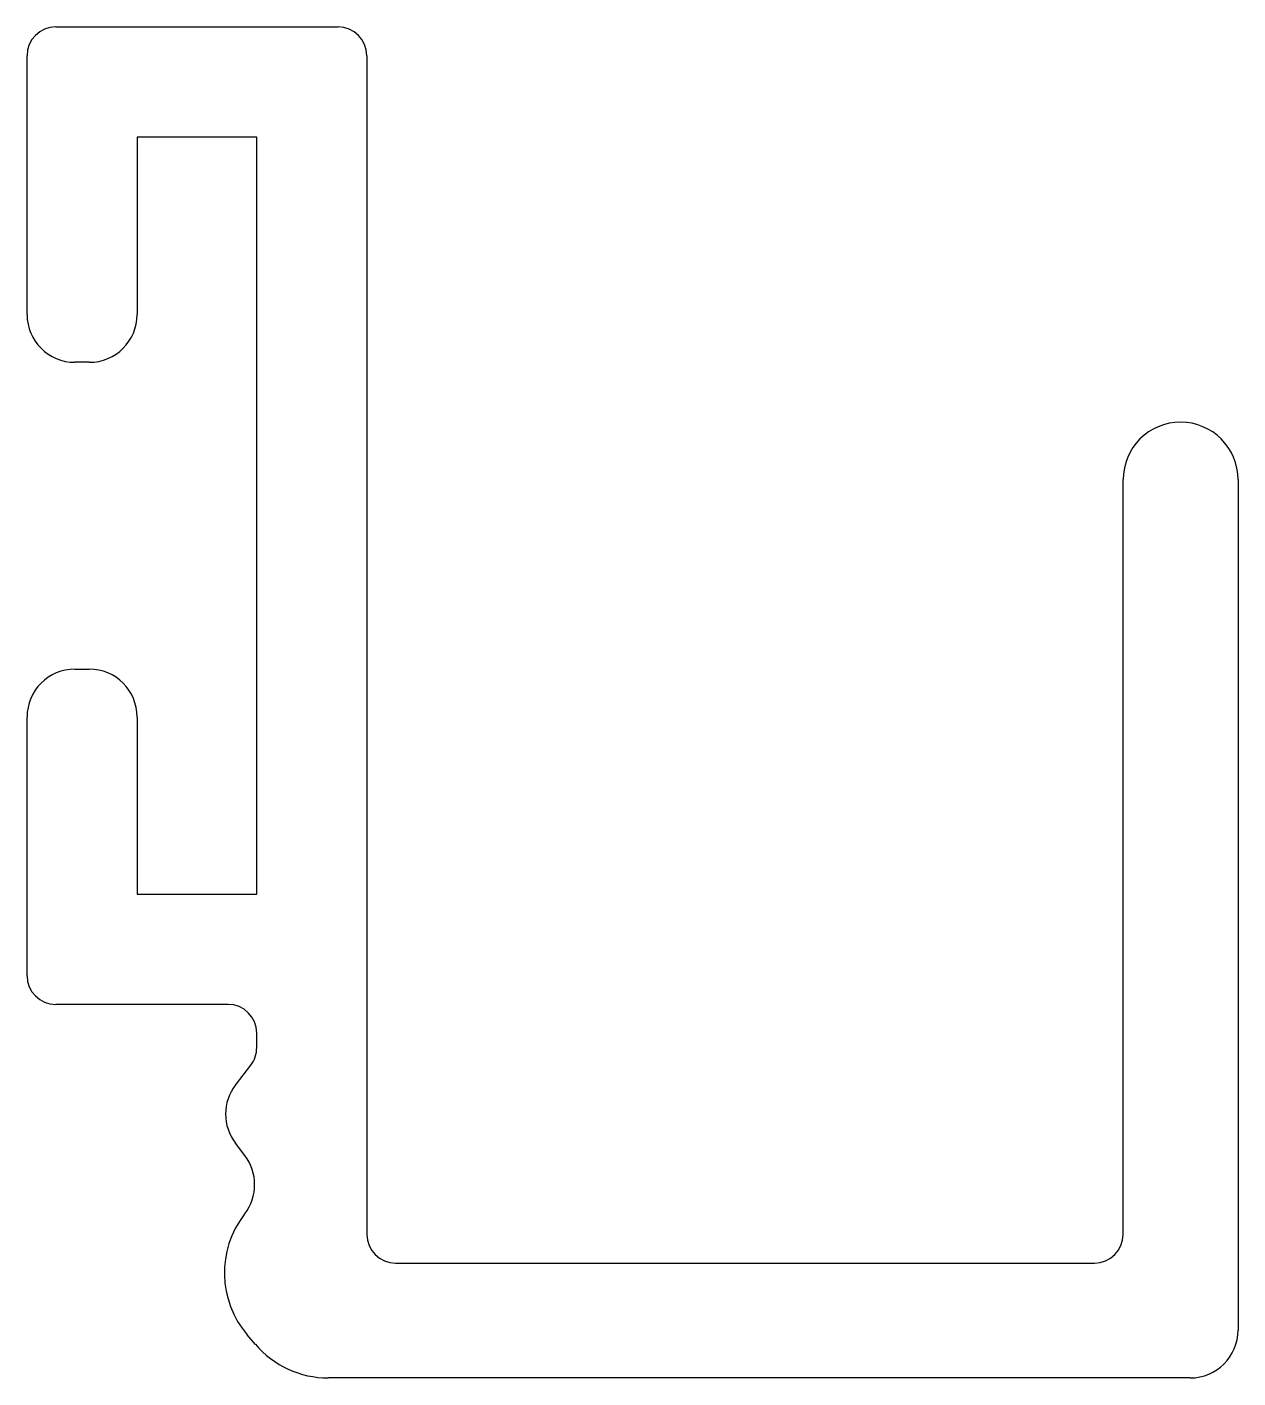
# Model space of a CAD drawing. Extents: x 1.9 to 14.5, y 1.4 to 15.5.
import ezdxf

# ---------------------------------------------------------------- set-up
doc = ezdxf.new("R2010")
doc.units = 0
doc.layers.get('0').update_dxf_attribs({"linetype": 'CONTINUOUS'})

msp = doc.modelspace()

# ---------------------------------------------------------------- linework, layer by layer
for p, q in [((2.18, 15.546), (5.13, 15.546)), ((1.88, 12.543), (1.88, 15.246)), ((5.43, 15.246), (5.43, 2.934)), ((4.28, 14.396), (3.03, 14.396)), ((3.03, 14.396), (3.03, 12.543)), ((4.28, 6.486), (4.28, 14.396)), ((2.53, 12.043), (2.38, 12.043)), ((13.333, 2.934), (13.333, 10.818)), ((14.533, 10.818), (14.533, 1.934)), ((2.38, 8.838), (2.53, 8.838)), ((1.88, 5.636), (1.88, 8.338)), ((3.03, 8.338), (3.03, 6.486)), ((3.03, 6.486), (4.28, 6.486)), ((3.98, 5.336), (2.18, 5.336)), ((4.28, 4.885), (4.28, 5.036)), ((4.058, 4.494), (4.217, 4.702)), ((4.155, 3.758), (4.058, 3.885)), ((4.15, 3.142), (4.155, 3.149)), ((5.73, 2.634), (13.033, 2.634)), ((4.266, 1.785), (4.181, 1.884)), ((14.033, 1.434), (5.027, 1.434))]:
    msp.add_line(p, q)
for centre, radius, start, end in [((2.18, 15.246), 0.3, 90, 180), ((5.13, 15.246), 0.3, 360, 90), ((2.38, 12.543), 0.5, 180, 270), ((2.53, 12.543), 0.5, 270, 0), ((13.933, 10.818), 0.6, 0, 180), ((2.38, 8.338), 0.5, 90, 180), ((2.53, 8.338), 0.5, 0, 90), ((2.18, 5.636), 0.3, 180, 270), ((3.98, 5.036), 0.3, 360, 90), ((3.98, 4.885), 0.3, 322.4434, 360), ((4.454, 4.19), 0.5, 142.4434, 217.5566), ((3.758, 3.454), 0.5, 322.4434, 37.5566), ((4.942, 2.532), 1, 142.4434, 220.4603), ((5.73, 2.934), 0.3, 180, 270), ((13.033, 2.934), 0.3, 270, 0), ((14.033, 1.934), 0.5, 270, 0), ((5.027, 2.434), 1, 220.4603, 270)]:
    msp.add_arc(centre, radius, start, end)

doc.saveas('drawing.dxf')
